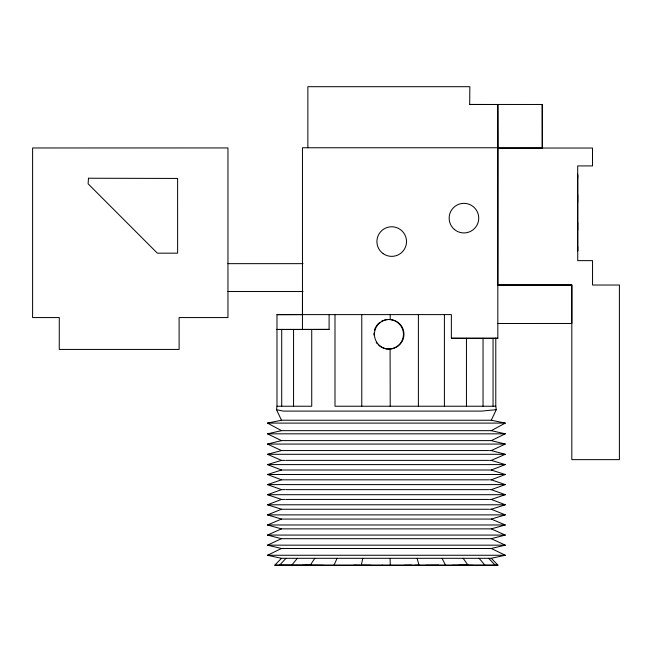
<?xml version="1.0" encoding="UTF-8"?>
<svg xmlns="http://www.w3.org/2000/svg" width="652" height="652" viewBox="0 0 652 652"><rect width="100%" height="100%" fill="white"/><g stroke="black" fill="none" stroke-linecap="round" stroke-linejoin="round"><path stroke-width="0.98" d="M227.955 263.652L227.955 147.939L32.6 147.971L32.6 317.565L59.283 317.565L59.259 349.431L179.113 349.431L179.104 317.565L227.955 317.565L227.955 263.652L303.033 263.652M302.471 291.517L302.438 329.472L276.986 329.472M307.866 147.751L307.874 86.692L469.847 86.692L469.693 104.459L542.244 104.475L542.301 148.004L497.9 148.045L497.843 104.516L469.856 104.45M302.438 329.472L329.105 329.399L329.105 314.606M466.449 406.237L466.457 338.282L451.363 338.241L451.363 314.606L276.978 314.606L276.986 406.237L276.505 409.692L281.485 420.238L491.29 420.238L505.292 423.099L491.29 430.662L281.485 430.662L267.483 433.824L281.485 440.613L491.29 440.613L505.292 444.069L491.29 450.565L489.546 450.565M483.042 406.237L483.05 338.282M493.051 406.237L493.051 338.282L495.789 338.282L495.789 406.237L496.27 409.692L491.29 420.238M497.818 285.014L497.916 148.045L592.489 148.037L592.497 165.91L577.696 165.918L577.737 260.629L592.538 260.645L592.538 285.03L619.4 285.03L619.4 459.636L571.82 459.636L571.82 285.005L497.818 285.014L571.82 285.005L571.82 323.482L497.826 323.49M577.705 246.643L577.705 250.914L577.705 174.035M577.705 230.164L577.705 222.34M577.705 202.609L577.705 194.785M577.705 178.306L577.705 175.478M390.198 319.635L390.214 314.606M362.781 558.308L361.273 565.194L371.11 565.308M333.971 565.194L337.108 558.308M310.246 565.194L314.802 558.308M291.705 565.194L297.369 558.308M286.008 558.308L279.61 565.194L310.971 565.308M303.848 565.308L274.802 565.194L281.485 558.308L491.29 558.308L505.292 555.259L491.29 548.495L281.485 548.495L267.483 545.162L281.485 538.682L491.29 538.682L505.292 535.072L491.29 528.87L281.485 528.87L267.483 524.974L281.485 519.065L491.29 519.065L505.292 514.884L491.29 509.253L489.546 509.253M491.29 440.613L505.292 433.824L491.29 430.662M281.485 558.308L267.483 555.259L281.485 548.495M281.485 538.682L267.483 535.072L281.485 528.87M489.546 460.385L491.29 460.385L505.292 454.305L491.29 450.565M281.485 519.065L267.483 514.884L281.485 509.253L488.666 509.253M488.666 479.823L281.485 479.823L267.483 474.501L281.485 470.01L491.29 470.01L505.292 464.599L491.29 460.385M281.485 509.253L267.483 504.787L281.485 499.44L285.103 499.44M489.546 479.823L491.29 479.823L505.292 474.501L491.29 470.01M281.485 499.44L267.483 494.697L281.485 489.636L285.103 489.636M489.546 489.636L491.29 489.636L505.292 484.599L491.29 479.823M281.485 489.636L267.483 484.599L281.485 479.823M489.546 499.44L491.29 499.44L505.292 494.697L491.29 489.636M491.29 509.253L505.292 504.787L491.29 499.44M281.485 470.01L267.483 464.599L281.485 460.385L285.103 460.385M491.29 528.87L505.292 524.974L491.29 519.065M281.485 460.385L267.483 454.305L281.485 450.565L488.666 450.565M281.485 450.565L267.483 444.069L281.485 440.613M491.29 548.495L505.292 545.162L491.29 538.682M281.485 430.662L267.483 423.099L281.485 420.238M386.123 348.747C392.52 350.091 399.366 346.807 402.374 341.004A14.654 14.45 90 0 0 401.616 326.228C398.714 321.901 393.653 319.309 388.453 319.496A14.817 14.752 90 0 0 386.106 348.787M381.852 565.308L382.488 565.194M415.202 565.308L419.04 565.194L417.084 558.308M404.093 565.308L411.502 565.194M425.21 565.308L438.804 565.194M451.885 565.308L468.054 565.194L463.164 558.308M458.486 565.308L497.973 565.194L491.29 558.308M276.978 314.671L302.471 314.606L302.463 147.76L497.924 147.76L497.843 104.516M227.955 291.517L303.033 291.517M276.986 329.407L329.105 329.399M466.457 338.282L493.051 338.282M494.884 338.282L497.835 338.282L497.818 147.76M276.986 406.237L311.737 406.237L311.729 329.399M495.789 406.237L334.998 406.237L334.998 314.606M496.27 409.692L481.567 411.102L283.302 411.102L276.505 409.692M267.483 423.099L505.292 423.099M267.483 433.824L505.292 433.824M267.483 444.069L505.292 444.069M267.483 454.305L505.292 454.305M286.008 460.385L488.666 460.385M267.483 464.599L505.292 464.599M267.483 474.501L505.292 474.501M267.483 484.599L505.292 484.599M286.008 489.636L488.666 489.636M267.483 494.697L505.292 494.697M286.008 499.44L488.666 499.44M267.483 504.787L505.292 504.787M267.483 514.884L505.292 514.884M267.483 524.974L505.292 524.974M267.483 535.072L505.292 535.072M267.483 545.162L505.292 545.162M267.483 555.259L505.292 555.259M274.802 565.194L497.973 565.194M302.438 565.308L472.765 565.308M451.363 338.241L497.818 338.29M304.72 565.194L323.319 565.308M353.734 565.194L360.01 565.308M488.666 558.308L495.186 565.194M479.073 558.308L484.974 565.194M442.015 558.308L445.56 565.194M390.059 558.308L390.287 565.194M390.092 349.048L390.214 406.237M542.236 104.475L542.277 148.004M444.403 314.606L444.403 406.237M418.397 314.606L418.397 406.237M361.77 314.606L361.77 406.237M293.555 329.407L293.555 406.237M281.705 329.407L281.705 406.237M384.109 320.197A14.8 14.8 0 0 1 403.14 337.361A14.8 14.8 0 0 1 378.755 345.258M377.402 343.873A14.8 14.8 0 0 1 376.245 342.324M373.889 335.03A14.8 14.8 0 0 1 373.914 333.099M374.427 330.246A14.8 14.8 0 0 1 375.487 327.54M375.951 326.693A14.8 14.8 0 0 1 379.823 322.406M381.444 321.354A14.8 14.8 0 0 1 383.197 320.523M88.468 178.24L88.126 183.823L157.352 253.163L177.621 253.163L177.613 178.444L88.468 178.24M383.148 253.636A14.8 14.8 0 0 0 406.449 242.952A14.8 14.8 0 0 0 385.552 228.11A14.8 14.8 0 0 0 383.148 253.636M454.33 229.39A14.8 14.8 0 0 0 478.495 220.849A14.8 14.8 0 0 0 459.016 204.19A14.8 14.8 0 0 0 454.33 229.39"/></g></svg>
